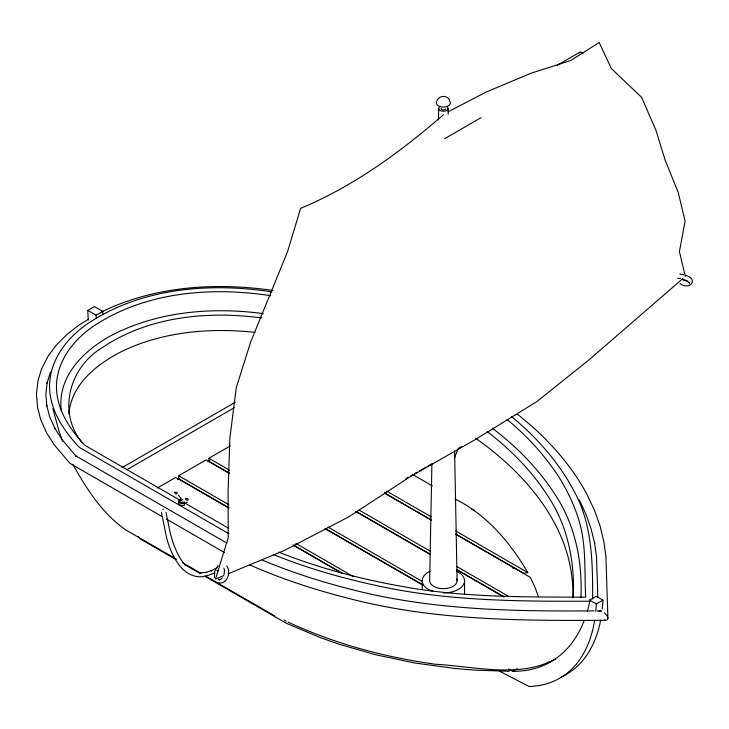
<?xml version="1.0" encoding="UTF-8"?>
<svg xmlns="http://www.w3.org/2000/svg" width="729" height="729" viewBox="0 0 729 729"><rect width="100%" height="100%" fill="white"/><g stroke="black" fill="none" stroke-linecap="round" stroke-linejoin="round"><path stroke-width="1.09" d="M431.905 463.562L429.663 580.758A13.714 7.919 0 0 0 445.173 588.604A13.714 7.919 0 0 0 456.627 578.708M438.457 119.939L438.676 108.557M602.291 608.861A177.129 102.27 60 0 0 602.919 600.113L596.267 596.276L589.615 600.113L589.396 603.165A203.509 117.497 60 0 1 587.273 611.503M68.881 413.944C71.415 383.208 98.725 362.641 124.422 350.175C164.991 331.349 211.082 327.676 255.114 332.378M517.508 414.154L531.696 426.064C553.912 446.002 573.641 469.039 587.574 495.565L594.8 511.075L600.031 525.855L603.849 541.683L605.917 556.537L607.904 618.356L607.266 619.905L605.507 620.297C519.85 620.862 432.98 620.343 349.501 598.609L349.118 598.518C315.083 589.861 281.531 579.036 249.418 564.756M223.967 574.552L224.514 570.862L223.912 568.073M50.456 372.036L46.993 383.454L47.148 382.47L45.872 394.161L46.784 405.998L46.62 405.014L49.718 416.87L54.948 428.606L54.502 427.759L61.828 439.259L76.044 456.199L75.424 455.661L226.91 543.114M454.44 458.104L458.122 448.608M436.762 101.103C438.53 95.317 447.242 94.743 449.665 100.329M218.171 565.567L214.791 571.007L214.372 577.596M222.309 577.824L220.641 579.473L218.964 579.601L219.903 579.947L219.01 579.364M178.815 502.19L178.35 502.882C179.088 505.133 182.678 506.409 184.637 505.06L183.872 503.256M682.745 278.669L589.141 359.752L536.662 401.725L476.137 439.068L410.163 476.739L348.58 516.943L284.21 550.532L227.977 573.86M443.442 114.745C400.239 152.17 353.665 186.26 300.594 208.348L287.581 251.596L250.694 341.928L236.278 387.609L229.89 437.929L228.077 490.881L228.204 537.783L215.483 579.036L223.812 575.582M88.546 319.202L79.014 325.043L66.858 334.52L56.033 345.418L47.941 356.426L41.589 368.847L37.954 380.848L36.45 394.116L37.562 407.511L40.797 419.904L46.711 432.999L54.32 444.945L69.929 463.343L162.449 516.77M555.489 659.007C519.385 678.717 474.087 666.288 435.259 664.228C384.575 657.184 334.565 643.771 288.11 622.129M88.318 320.04A211.975 122.381 60 0 1 87.79 310.39L94.451 306.554L102.762 311.356L102.762 314.527M87.79 310.39L96.11 315.192L102.762 311.356M557.257 65.264L579.919 52.178M444.59 138.729L481.058 117.67M121.989 467.663L235.257 402.271M126.919 469.704L234.273 407.721M157.191 488.102L175.753 477.386L228.906 508.077M228.933 507.794L178.632 478.753L178.632 475.727L205.988 459.935L229.617 473.568M229.571 473.249L208.868 461.293L208.868 458.268L230.364 445.856M177.357 479.39L179.334 478.251M207.929 461.739L209.897 460.6M405.597 478.907L408.541 477.203M410.509 476.073L412.477 474.934M414.437 473.804L417.389 472.1M419.348 470.97L426.228 466.997M428.187 465.858L431.14 464.163M458.641 448.28L461.594 446.576M595.739 611.622A177.129 102.27 60 0 0 596.267 603.958L602.919 600.113M508.587 669.058L512.533 671.336L517.28 668.593M101.741 311.821C154.493 286.114 215.656 282.105 273.065 290.497M216.795 567.864L211.082 570.862L211.61 570.616L205.277 572.575L205.824 572.447L199.828 572.876M214.563 572.994L205.742 576.229M448.153 111.783L485.942 92.155L530.776 73.319L570.698 60.507L599.192 42.528L611.33 68.553L641.566 97.258L655.918 130.245L665.194 160.298L678.271 192.547L685.105 221.197L679.419 251.56L685.306 276.455M598.956 611.276L601.872 611.166M180.373 500.905C178.341 502.126 183.963 504.067 183.061 501.834M186.214 502.591L187.307 502.217M454.996 498.955C486.544 514.51 510.327 542.604 527.769 572.557L523.869 573.34L456.062 534.184M180.373 498.982L181.147 498.973M205.186 576.357C182.432 580.53 170.55 554.177 166.285 536.262L161.464 512.478M677.678 278.396L680.549 278.46M217.743 570.862L218.272 570.862M590.454 601.225C519.148 601.443 447.132 601.143 377.139 585.706C341.764 578.088 306.818 568.11 273.257 554.514M593.925 610.811C512.706 611.613 430.465 609.954 351.36 589.46L351.743 589.551C321.343 581.879 291.409 572.274 262.458 560.2M597.324 610.847L600.714 610.884M509.152 671.263L475.563 670.179L455.37 668.52L415.293 663.071L376.128 654.861L338.493 644.017L320.423 637.647L286.132 623.167L205.368 576.539M180.792 500.058L178.815 500.267L178.35 500.96C179.088 503.21 182.678 504.486 184.637 503.138L184.373 501.816M679.793 274.077L683.474 274.651M272.017 291.882C209.733 282.36 141.426 287.782 87.808 323.567C67.305 337.591 50.055 359.543 49.563 385.313C49.262 409.488 63.478 430.566 79.452 447.469L228.979 533.801M270.532 295.655C210.59 286.543 144.871 291.855 93.303 326.319C73.556 339.832 56.935 360.973 56.47 385.805C56.179 408.951 69.692 429.19 85.001 445.383L179.234 499.784M263.251 313.607C215.019 307.21 164.134 310.827 119.529 331.431C88.683 345.519 56.124 373.977 61.464 411.329M261.839 317.944C207.747 310.791 148.916 316.304 102.616 347.405C69.528 366.96 56.762 412.204 82.441 443.068M181.968 500.896L179.89 499.702M686.909 281.148L683.355 280.209M604.35 620.014L605.507 620.297M218.472 582.817C226.956 584.94 231.576 571.818 226.728 566.005M471.736 509.553L474.661 510.309M682.298 278.833L687.383 280.975L689.68 283.262L689.388 282.396M278.733 552.126C318.655 568.064 360.436 579.054 402.718 586.544C463.07 597.561 524.625 596.942 585.715 597.197C584.184 571.299 586.635 544.681 578.68 519.577C574.097 504.842 567.444 490.872 559.353 477.75C545.155 455.698 527.249 436.124 507.047 419.448M685.479 275.28C698.993 278.824 690.135 291.044 680.057 283.517M182.04 499.219L182.797 499.657M499.329 671.054L529.044 686.472A177.129 102.27 60 0 0 594.673 620.06M412.714 474.552L432.379 485.906M589.615 600.113L596.267 603.958M386.716 491.127L431.103 516.752M455.762 530.985L527.769 572.557M384.32 492.768L431.495 520.005M384.63 493.241L430.912 519.968M455.525 534.175L530.366 577.386L535.487 588.467L538.476 596.905M359.279 510.191L430.201 551.142M456.791 566.497L508.997 596.632M356.39 511.558L430.31 554.231M456.919 569.595L504.231 596.914M355.579 511.384L430.547 554.669M457.174 570.042L503.539 596.805M208.868 458.268L229.553 470.214M328.05 527.076L422.601 581.66M325.207 528.461L422.82 584.822M325.098 528.698L422.547 584.959M178.632 475.727L228.906 504.75M295.938 543.442L353.109 576.457M293.049 544.809L342.366 573.276M293.878 545.584L342.101 573.431M184.145 502.618L228.314 528.124M166.385 519.039L224.459 552.564M284.164 620.106L286.132 621.245M176.464 559.207L125.37 529.701C102.279 513.353 86.359 488.694 72.845 464.318M182.359 562.606L201.031 573.386M204.958 575.655L274.724 615.932M175.826 559.48L140.369 539.004L138.328 536.571M184.683 564.592L199.464 573.122M492.294 428.123C516.724 446.749 538.685 468.947 555.307 494.882C575.345 525.181 582.608 561.831 580.895 597.762M487.109 431.45C510.737 449.647 532.015 471.207 548.135 496.385C567.909 526.247 574.962 562.387 573.267 597.798M475.59 438.238C527.504 474.561 575.099 530.666 572.766 597.57M511.321 416.405C536.48 437.063 558.569 461.931 573.851 490.817C592.358 523.75 592.668 562.287 592.65 598.983M181.038 498.199L178.341 495.182M604.35 612.597L607.266 616.069L607.904 618.356M185.439 565.358L180.983 559.681L177.193 552.874L173.602 544.235L170.458 534.166L166.048 512.369M219.374 579.664L218.891 578.999M511.977 566.469L513.262 568.347M579.318 499.903L585.952 514.264L591.073 528.735L594.654 543.269L594.49 542.285L596.513 556.81L597.816 597.142M62.585 441.2L59.022 431.249L52.88 408.559M448.089 108.557L448.189 114.253M454.623 451.041L457.092 580.758M464.546 580.758L464.546 594.108M422.209 580.758L422.209 589.661M96.11 315.192L96.11 318.363M162.831 509.407A3.171 2.788 -7.6 0 1 163.396 509.197M217.269 570.725A1.33 1.276 58.7 0 1 216.887 570.461M456.7 571.263A21.168 12.22 0 0 1 463.334 584.84A21.168 12.22 0 0 1 443.378 592.978M432.798 591.337A21.168 12.22 0 0 1 430.055 571.263M447.451 107.199A4.702 2.716 0 0 1 443.378 111.273A4.702 2.716 0 0 1 439.305 107.199M584.293 620.352A203.509 117.497 60 0 1 512.533 671.336M550.258 661.558A203.509 117.497 60 0 1 547.197 662.789M600.614 620.306A177.129 102.27 60 0 1 560.337 677.396M445.656 108.913A2.351 1.358 0 0 1 442.776 109.869A2.351 1.358 0 0 1 441.109 108.211M449.492 100.939A7.053 4.073 0 0 1 444.298 107.017A7.053 4.073 0 0 1 436.562 101.923M579.254 53.126A3.645 2.105 60 0 1 583.036 53.518M174.422 492.367C176.609 496.604 179.525 491.118 174.422 492.367M185.394 498.7C187.581 502.937 190.506 497.451 185.394 498.7"/></g></svg>
